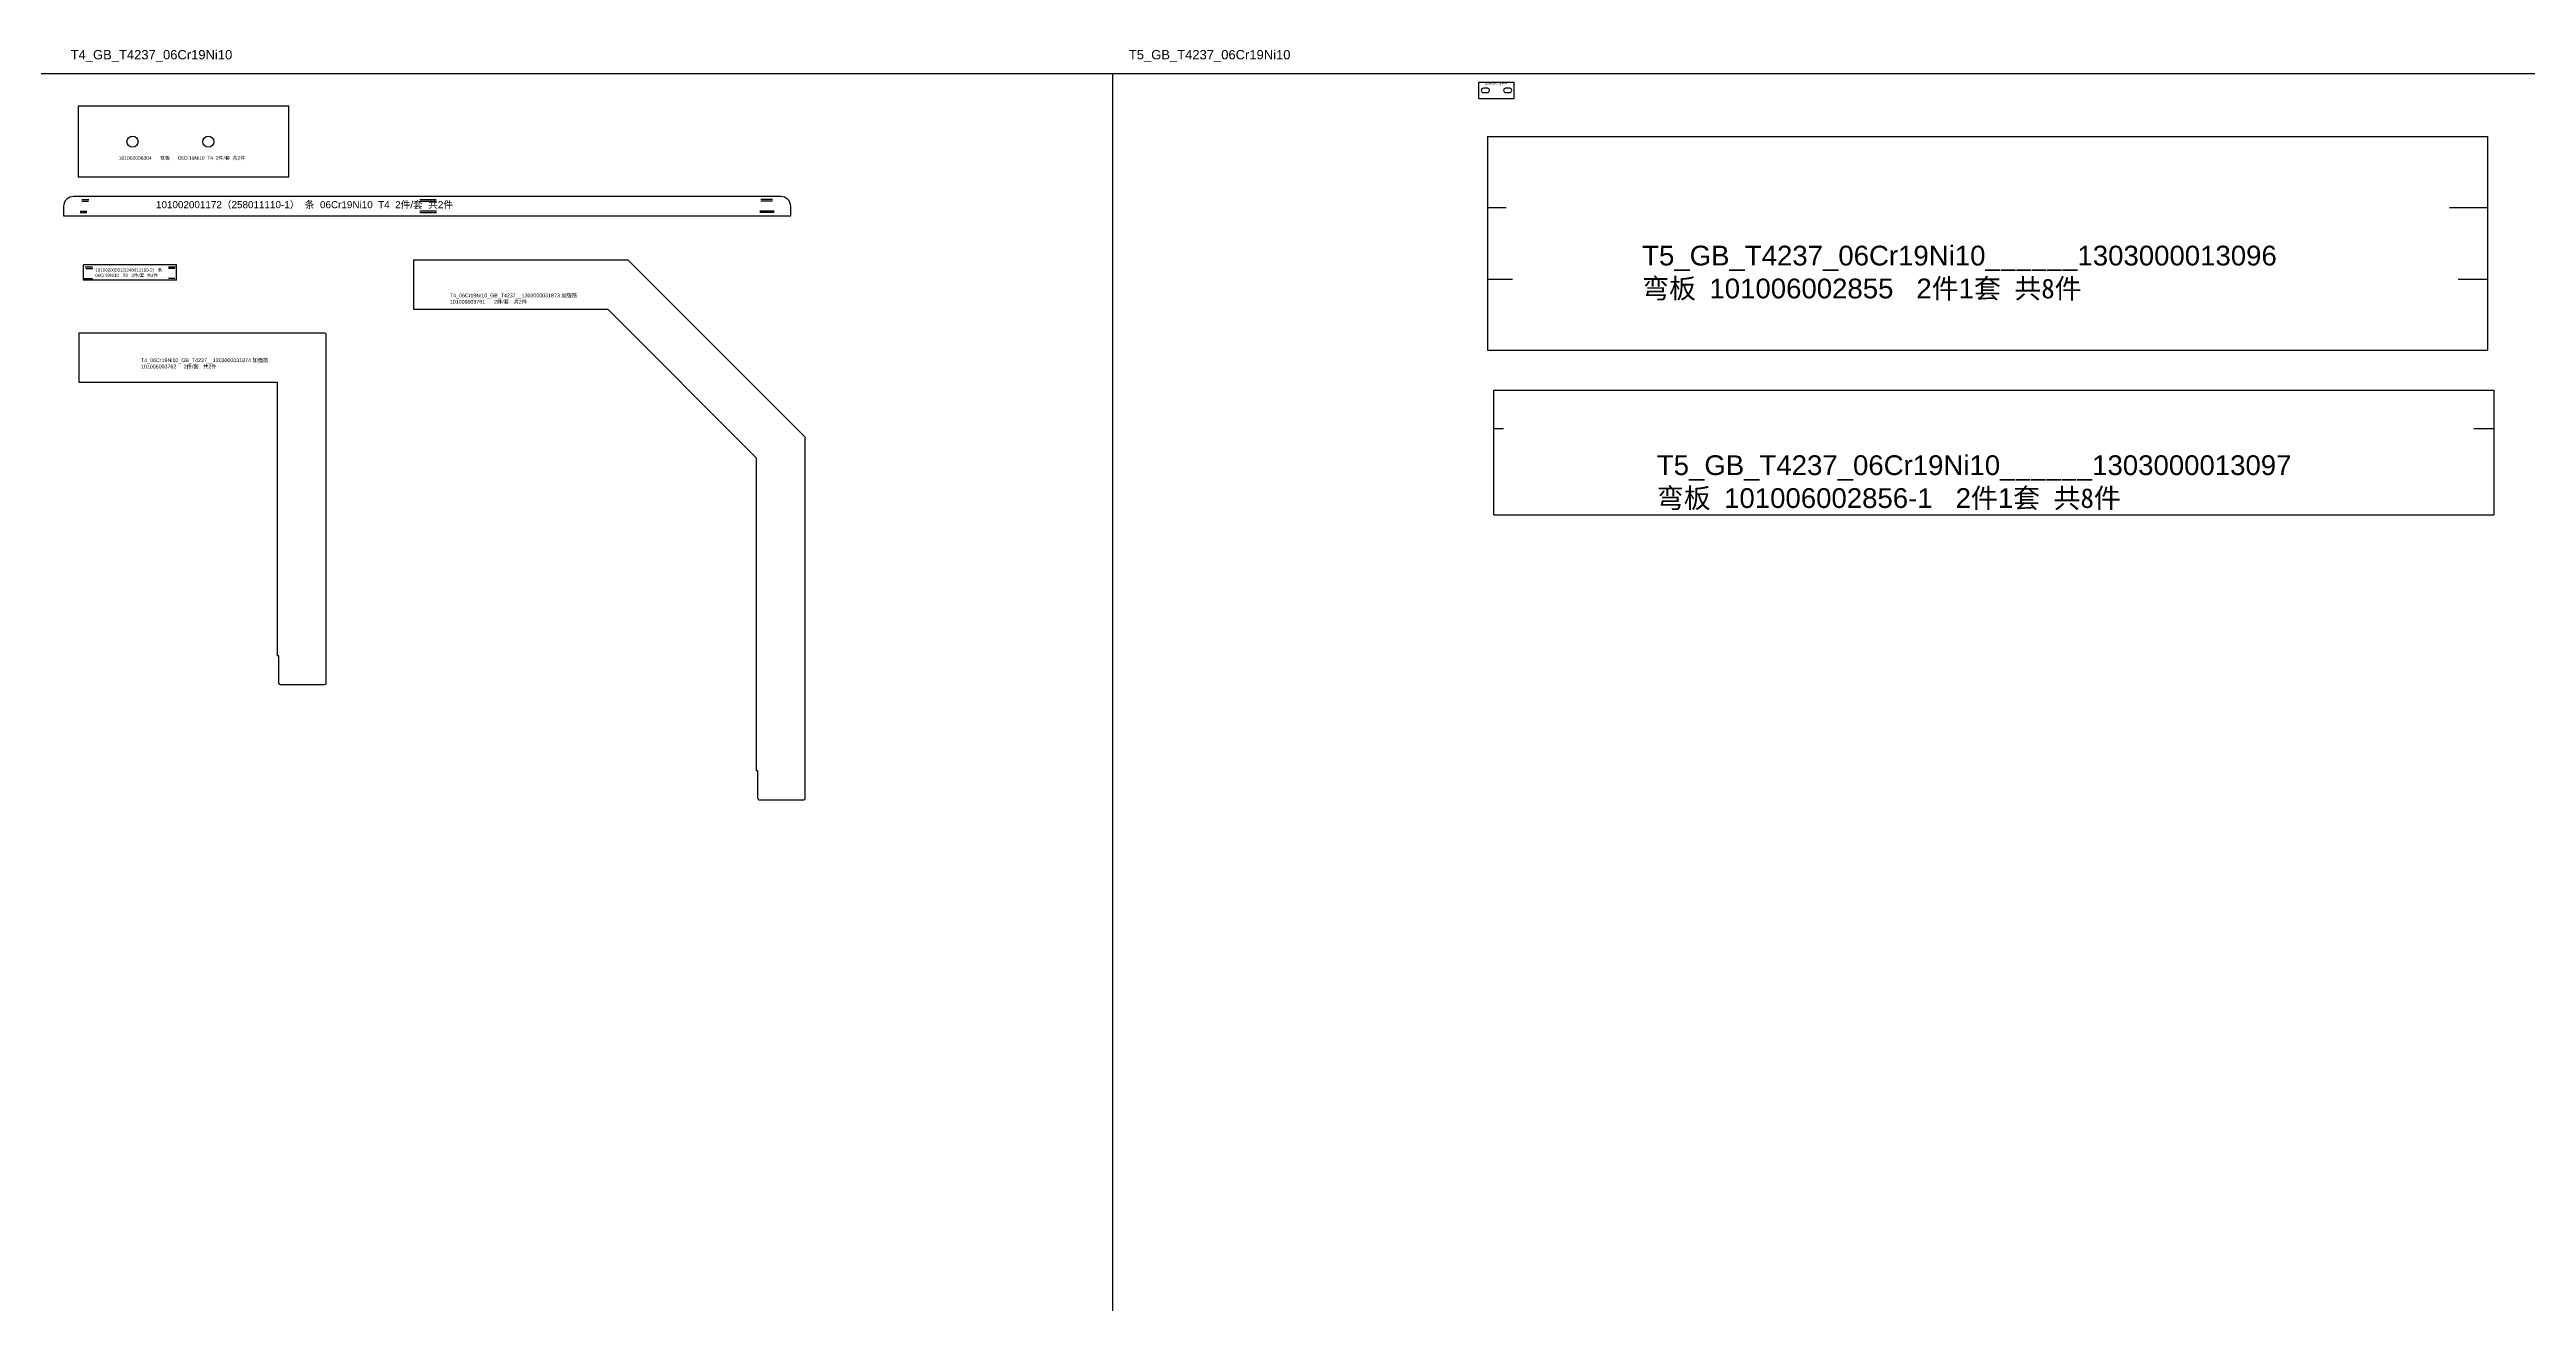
# Model space of a CAD drawing. Extents: x -9926 to 7440, y -3093 to 58.
# Drawn here: x -1394 to 1058, y -1182 to 58 of the extents above; entities that cross this region are included whole.
import ezdxf

# ---------------------------------------------------------------- set-up
doc = ezdxf.new("R2010")
doc.units = 0
doc.header["$MEASUREMENT"] = 0
doc.layers.get('0').update_dxf_attribs({"linetype": 'CONTINUOUS'})
doc.layers.add('标注', color=3, linetype='CONTINUOUS')
doc.layers.add('粗实线', color=7, linetype='CONTINUOUS')
doc.styles.get("Standard").update_dxf_attribs({"font": 'arial.ttf'})

# ---------------------------------------------------------------- blocks, each defined once
blk = doc.blocks.new('1303000012894_垫板_101006002')
at = {"color": 7}
for p, q in [((6398.6, 3372.6), (6433.6, 3372.6)), ((6398.6, 3356.6), (6398.6, 3372.6)), ((6407.1, 3366.7), (6403.1, 3366.7)), ((6403.1, 3362.5), (6407.1, 3362.5)), ((6429.1, 3366.7), (6425.1, 3366.7)), ((6425.1, 3362.5), (6429.1, 3362.5)), ((6433.6, 3356.6), (6433.6, 3372.6)), ((6398.6, 3356.6), (6433.6, 3356.6))]:
    blk.add_line(p, q, dxfattribs=at)
for centre, start, end in [((6403.1, 3364.6), 90, 270), ((6407.1, 3364.6), 270, 90), ((6425.1, 3364.6), 90, 270), ((6429.1, 3364.6), 270, 90)]:
    blk.add_arc(centre, 2.1, start, end, dxfattribs=at)
at = {"layer": '标注', "insert": (6405, 3371.8), "char_height": 0.737, "attachment_point": 1}
blk.add_mtext_dynamic_manual_height_columns('T5_GB_T4237_06Cr19Ni10___1303000012894 {\\fSimSun|b0|i0|c134|p34;垫板 }101006002713   1{\\fSimSun|b0|i0|c134|p34;件}1{\\fSimSun|b0|i0|c134|p34;套 共12件}', width=18.179, gutter_width=0.205, heights=[3.01], dxfattribs=at)
blk = doc.blocks.new('1303000013096_弯板_101006002')
at = {"color": 7}
for p, q in [((6370.4, 3159.4), (7360.4, 3159.4)), ((6370.4, 3159.4), (6370.4, 2947.9)), ((7360.4, 3159.4), (7360.4, 2947.9)), ((6370.4, 2947.9), (7360.4, 2947.9))]:
    blk.add_line(p, q, dxfattribs=at)
at = {"color": 6}
for p, q in [((6370.4, 3089.1), (6388.9, 3089.1)), ((7322.8, 3089.1), (7360.4, 3089.1)), ((6370.4, 3018.3), (6395.1, 3018.3)), ((7331.3, 3018.3), (7360.4, 3018.3))]:
    blk.add_line(p, q, dxfattribs=at)
at = {"layer": '标注', "insert": (6523.5, 3051.3), "char_height": 19.541, "width": 638.821, "attachment_point": 1}
blk.add_mtext('T5_GB_T4237_06Cr19Ni10______1303000013096 {\\fSimSun|b0|i0|c134|p34;弯板 }101006002855   2{\\fSimSun|b0|i0|c134|p34;件}1{\\fSimSun|b0|i0|c134|p34;套 共8件}', dxfattribs=at)
blk = doc.blocks.new('1303000013097_弯板_101006002')
at = {"color": 7}
for p, q in [((6922.4, 3140.1), (7912.4, 3140.1)), ((6922.4, 3016.8), (6922.4, 3140.1)), ((6922.4, 3016.8), (7912.4, 3016.8))]:
    blk.add_line(p, q, dxfattribs=at)
at = {"color": 7, "linetype": 'CONTINUOUS'}
blk.add_line((7912.4, 3140.1), (7912.4, 3016.8), dxfattribs=at)
at = {"color": 6}
for p, q in [((6922.4, 3102.2), (6931.8, 3102.2)), ((7892.7, 3102.2), (7912.4, 3102.2))]:
    blk.add_line(p, q, dxfattribs=at)
at = {"layer": '标注', "insert": (7083.7, 3075.7), "char_height": 19.541, "width": 638.821, "attachment_point": 1}
blk.add_mtext('T5_GB_T4237_06Cr19Ni10______1303000013097 {\\fSimSun|b0|i0|c134|p34;弯板 }101006002856-1   2{\\fSimSun|b0|i0|c134|p34;件}1{\\fSimSun|b0|i0|c134|p34;套 共8件}', dxfattribs=at)
blk = doc.blocks.new('101002006304')
at = {"color": 7, "linetype": 'CONTINUOUS'}
for p, q in [((4900.1, 2151.5), (4691.6, 2151.5)), ((4691.6, 2151.5), (4691.6, 2081.5)), ((4900.1, 2081.5), (4900.1, 2151.5)), ((4900.1, 2081.5), (4691.6, 2081.5))]:
    blk.add_line(p, q, dxfattribs=at)
for centre in [(4745.4, 2116.5), (4820.4, 2116.5)]:
    blk.add_circle(centre, 5.5, dxfattribs=at)
at = {"color": 3, "insert": (4731.8, 2102.1), "char_height": 3.5, "width": 128.562, "attachment_point": 1}
blk.add_mtext('101002006304  {\\fSimSun|b0|i0|c134|p54;  弯板  }  06Cr19Ni10  T4  2{\\fSimSun|b0|i0|c134|p54;件}/{\\fSimSun|b0|i0|c134|p54;套}  {\\fSimSun|b0|i0|c134|p54;共}2{\\fSimSun|b0|i0|c134|p54;件}', dxfattribs=at)
blk = doc.blocks.new('101002000312_248011110-2___v3')
at = {"color": 7, "linetype": 'CONTINUOUS'}
for p, q in [((37076.4, -609.3), (37076.4, -594.3)), ((37168.4, -594.3), (37076.4, -594.3)), ((37168.4, -609.3), (37076.4, -609.3)), ((37168.4, -609.3), (37168.4, -594.3))]:
    blk.add_line(p, q, dxfattribs=at)
at = {"color": 6, "linetype": 'CONTINUOUS'}
for p, q in [((37076.8, -607.8), (37085.2, -607.8)), ((37077.9, -596.3), (37085.2, -596.3)), ((37078.6, -597.8), (37085.6, -597.8)), ((37160.4, -596.3), (37166.9, -596.3)), ((37166.6, -597.8), (37160.4, -597.8)), ((37166.6, -607.8), (37160.6, -607.8))]:
    blk.add_line(p, q, dxfattribs=at)
at = {"color": 3, "insert": (37087.9, -597.8), "char_height": 3.15, "width": 71.15, "attachment_point": 1}
blk.add_mtext('101002000312(248011110-2)   {\\fSimSun|b0|i0|c134|p34;条}    06Cr19Ni10   T4   2{\\fSimSun|b0|i0|c134|p34;件}/{\\fSimSun|b0|i0|c134|p34;套}  {\\fSimSun|b0|i0|c134|p34;共2件}', dxfattribs=at)
blk = doc.blocks.new('101002001172_258011110-1_')
at = {"color": 7, "linetype": 'CONTINUOUS'}
for p, q in [((4683.4, 2270.3), (4683.4, 2261.3)), ((4683.4, 2261.3), (5403.4, 2261.3)), ((4683.4, 2261.3), (5403.4, 2261.3)), ((5393.4, 2280.3), (4693.4, 2280.3)), ((5403.4, 2261.3), (5403.4, 2270.3))]:
    blk.add_line(p, q, dxfattribs=at)
at = {"color": 6, "linetype": 'CONTINUOUS'}
for p, q in [((4699.9, 2265.8), (4706.3, 2265.8)), ((4699.9, 2264.3), (4706.6, 2264.3)), ((4701.4, 2277.3), (4708.5, 2277.3)), ((4701.4, 2275.8), (4708.2, 2275.8)), ((5036.1, 2277.3), (5052.2, 2277.3)), ((5036.1, 2275.8), (5052.7, 2275.8)), ((5052.7, 2265.8), (5036.1, 2265.8)), ((5036.1, 2264.3), (5052.7, 2264.3)), ((5386.9, 2265.8), (5372.9, 2265.8)), ((5386.9, 2264.3), (5372.9, 2264.3)), ((5385.4, 2277.3), (5373.6, 2277.3)), ((5385.4, 2275.8), (5373.6, 2275.8))]:
    blk.add_line(p, q, dxfattribs=at)
at = {"color": 7, "linetype": 'CONTINUOUS'}
for centre, start, end in [((4693.4, 2270.3), 90, 180), ((5393.4, 2270.3), 0, 90)]:
    blk.add_arc(centre, 10, start, end, dxfattribs=at)
at = {"color": 3, "insert": (4774.9, 2275.7), "char_height": 7, "width": 302.108, "attachment_point": 1}
blk.add_mtext('101002001172{\\fSimSun|b0|i0|c134|p54;（}258011110-1{\\fSimSun|b0|i0|c134|p54;）}  {\\fSimSun|b0|i0|c134|p54;条}  06Cr19Ni10  T4  2{\\fSimSun|b0|i0|c134|p54;件}/{\\fSimSun|b0|i0|c134|p54;套}  {\\fSimSun|b0|i0|c134|p54;共}2{\\fSimSun|b0|i0|c134|p54;件}', dxfattribs=at)

msp = doc.modelspace()

# ---------------------------------------------------------------- linework, layer by layer
at = {"color": 1}
for p, q in [((-9925.56189, 34.82289), (7440.09699, 34.82289)), ((-341.87483, 34.82289), (-341.87483, -2421.63551))]:
    msp.add_line(p, q, dxfattribs=at)
at = {"layer": '粗实线', "linetype": 'CONTINUOUS'}
for p, q in [((-821.90342, -150.07566), (-1033.91961, -150.07566)), ((-1033.91961, -150.07566), (-1033.91961, -198.57566)), ((-646.35895, -324.9988), (-820.84276, -150.515)), ((-1033.91961, -198.57566), (-841.37145, -198.57566)), ((-841.37145, -198.57566), (-694.41961, -345.5275)), ((-1121.78429, -222.13882), (-1365.28429, -222.13882)), ((-1365.28429, -222.13882), (-1365.28429, -270.63882)), ((-1120.28429, -568.63882), (-1120.28429, -223.63882)), ((-1365.28429, -270.63882), (-1168.78429, -270.63882)), ((-1168.78429, -270.63882), (-1168.78429, -541.63882)), ((-645.91961, -682.57566), (-645.91961, -326.05946)), ((-694.41961, -345.5275), (-694.41961, -655.57566)), ((-1167.28429, -541.63882), (-1168.78429, -541.63882)), ((-1167.28429, -568.63882), (-1167.28429, -541.63882)), ((-1165.78429, -570.13882), (-1121.78429, -570.13882)), ((-692.91961, -655.57566), (-694.41961, -655.57566)), ((-692.91961, -682.57566), (-692.91961, -655.57566)), ((-691.41961, -684.07566), (-647.41961, -684.07566))]:
    msp.add_line(p, q, dxfattribs=at)
for centre, start, end in [((-821.90342, -151.57566), 45, 90), ((-1121.78429, -223.63882), 0, 90), ((-647.41961, -326.05946), 0, 45), ((-1165.78429, -568.63882), 180, 270), ((-1121.78429, -568.63882), 270, 0), ((-691.41961, -682.57566), 180, 270), ((-647.41961, -682.57566), 270, 0)]:
    msp.add_arc(centre, 1.5, start, end, dxfattribs=at)

# ---------------------------------------------------------------- block references
for name, p in [('1303000012894_垫板_101006002', (-6377.60592, -3346.62439)), ('1303000013096_弯板_101006002', (-6340.83104, -3187.02471)), ('1303000013097_弯板_101006002', (-6886.49237, -3418.87881))]:
    msp.add_blockref(name, p)
at = {"color": 1}
for name, p in [('101002006304', (-6057.382, -2149.28167)), ('101002001172_258011110-1_', (-6063.67394, -2367.30085)), ('101002000312_248011110-2___v3', (-38436.80715, 439.59881))]:
    msp.add_blockref(name, p, dxfattribs=at)

# ---------------------------------------------------------------- texts
at = {"color": 1, "char_height": 9.2, "width": 161.3719509, "attachment_point": 1}
for s, insert in [('T4_GB_T4237_06Cr19Ni10', (-1373.25021, 57.91844)), ('T5_GB_T4237_06Cr19Ni10', (-325.54765, 57.91844))]:
    msp.add_mtext(s, dxfattribs=dict(at, insert=insert))
at = {"color": 2, "char_height": 3.75, "width": 139.6446616, "attachment_point": 1}
for s, insert in [('T4_06Cr19Ni10_GB_T4237__1303000031873 {\\fSimSun|b0|i0|c134|p34;加强筋 }101006003761      2{\\fSimSun|b0|i0|c134|p34;件}/{\\fSimSun|b0|i0|c134|p34;套}   {\\fSimSun|b0|i0|c134|p34;共}2{\\fSimSun|b0|i0|c134|p34;件}', (-997.80169, -183.06236)), ('T4_06Cr19Ni10_GB_T4237__1303000031874 {\\fSimSun|b0|i0|c134|p34;加强筋 }101006003762     2{\\fSimSun|b0|i0|c134|p34;件}/{\\fSimSun|b0|i0|c134|p34;套}   {\\fSimSun|b0|i0|c134|p34;共}2{\\fSimSun|b0|i0|c134|p34;件}', (-1303.61018, -247.22266))]:
    msp.add_mtext(s, dxfattribs=dict(at, insert=insert))

doc.saveas('drawing.dxf')
